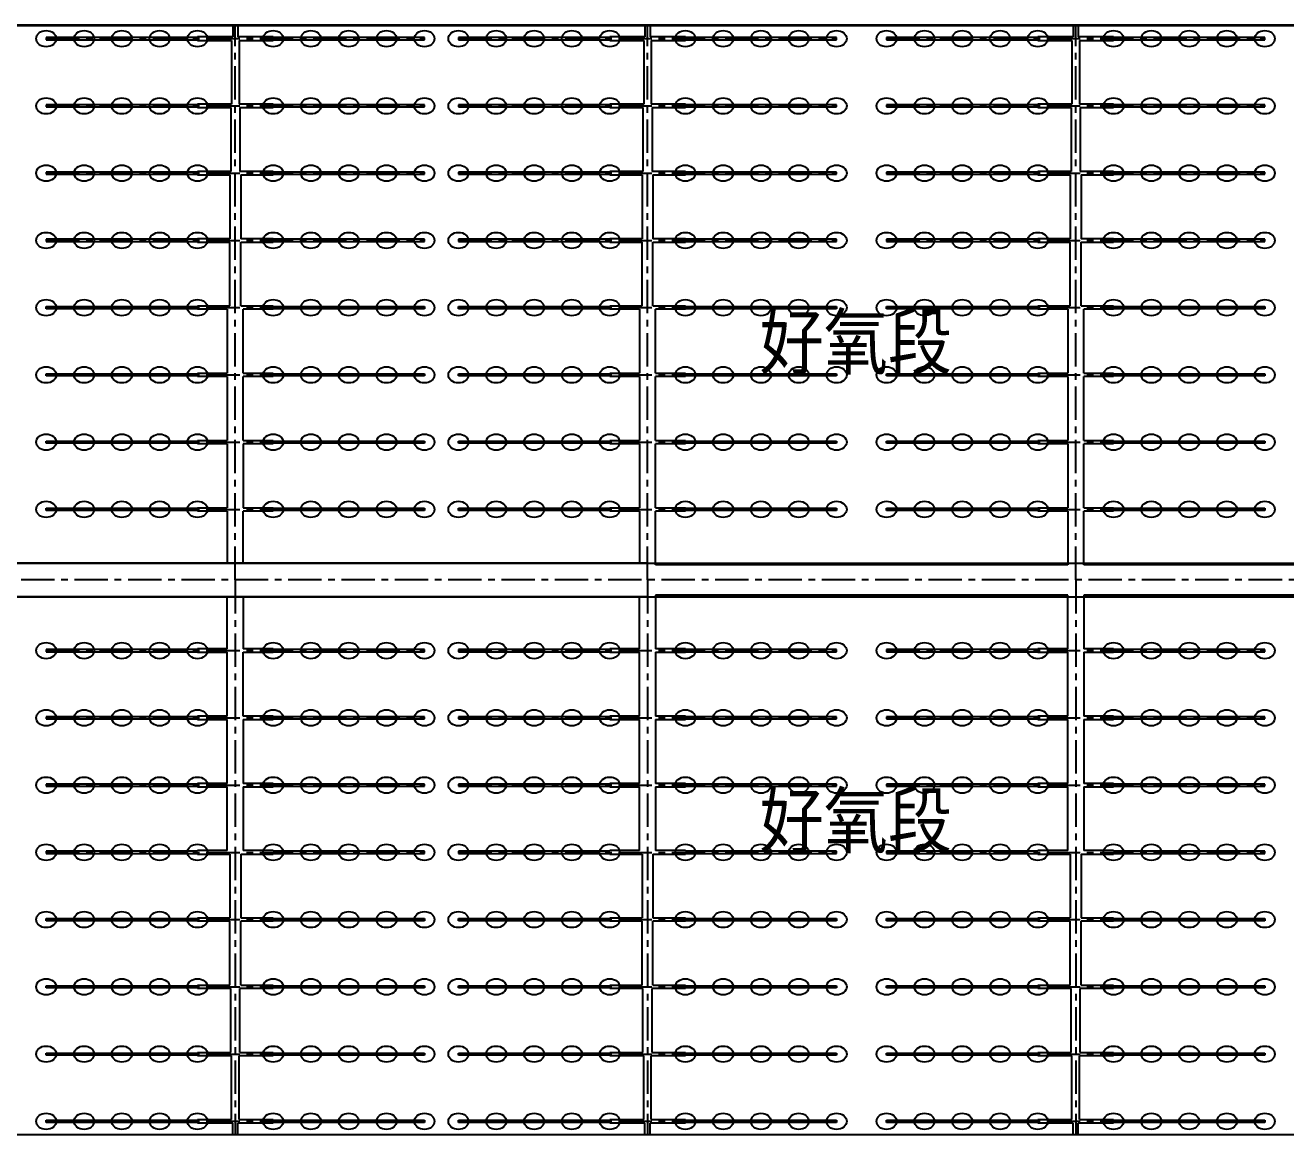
# Model space of a CAD drawing. Header units: millimetres. Extents: x 738100 to 1284508, y 138373 to 260796.
# Drawn here: x 795900 to 807900, y 186692 to 197252 of the extents above; entities that cross this region are included whole.
import ezdxf

# ---------------------------------------------------------------- set-up
doc = ezdxf.new("R2010")
doc.units = ezdxf.units.MM
doc.linetypes.add('CENTER', pattern=[50.8, 31.75, -6.35, 6.35, -6.35])
doc.layers.add('轴线', color=6, linetype='CENTER')
doc.styles.add('长仿宋体', font='simfang.ttf', dxfattribs={"width": 0.7})

msp = doc.modelspace()

# ---------------------------------------------------------------- linework, layer by layer
at = {"lineweight": -3, "ltscale": 100}
for p, q in [((843900.494, 197252.449), (779900.494, 197252.449)), ((779900.494, 197250.595), (843900.494, 197250.595)), ((779900.494, 192132.449), (843900.494, 192132.449)), ((779900.494, 192132.449), (843900.494, 192132.449)), ((779900.494, 192132.449), (843900.494, 192132.449)), ((779900.494, 191812.449), (843900.494, 191812.449)), ((843900.494, 186692.449), (779900.494, 186692.449))]:
    msp.add_line(p, q, dxfattribs=at)
at = {"ltscale": 10}
for p, q in [((797876.494, 197252.449), (797876.494, 197140.449)), ((797924.494, 197252.449), (797924.494, 197140.449)), ((801800.494, 197252.449), (801800.494, 197140.449)), ((801848.494, 197252.449), (801848.494, 197140.449)), ((805876.494, 197252.449), (805876.494, 197140.449)), ((805924.494, 197252.449), (805924.494, 197140.449)), ((796100.494, 197134.689), (796100.494, 197114.209)), ((797540.494, 197134.689), (796100.494, 197134.689)), ((796100.494, 197114.209), (797540.494, 197114.209)), ((797876.494, 197140.449), (797540.494, 197140.449)), ((797540.494, 197140.449), (797540.494, 197134.689)), ((797540.494, 197114.209), (797540.494, 197108.449)), ((797540.494, 197108.449), (797864.494, 197108.449)), ((797864.494, 197108.449), (797864.494, 196500.449)), ((798260.494, 197140.449), (797924.494, 197140.449)), ((797936.494, 197108.449), (798260.494, 197108.449)), ((797936.494, 197108.449), (797936.494, 196500.449)), ((798260.494, 197134.689), (798260.494, 197140.449)), ((799700.494, 197134.689), (798260.494, 197134.689)), ((798260.494, 197108.449), (798260.494, 197114.209)), ((798260.494, 197114.209), (799700.494, 197114.209)), ((799700.494, 197114.209), (799700.494, 197134.689)), ((800024.494, 197134.689), (800024.494, 197114.209)), ((801464.494, 197134.689), (800024.494, 197134.689)), ((800024.494, 197114.209), (801464.494, 197114.209)), ((801800.494, 197140.449), (801464.494, 197140.449)), ((801464.494, 197140.449), (801464.494, 197134.689)), ((801464.494, 197114.209), (801464.494, 197108.449)), ((801464.494, 197108.449), (801788.494, 197108.449)), ((801788.494, 197108.449), (801788.494, 196500.449)), ((802184.494, 197140.449), (801848.494, 197140.449)), ((801860.494, 197108.449), (802184.494, 197108.449)), ((801860.494, 197108.449), (801860.494, 196500.449)), ((802184.494, 197134.689), (802184.494, 197140.449)), ((803624.494, 197134.689), (802184.494, 197134.689)), ((802184.494, 197108.449), (802184.494, 197114.209)), ((802184.494, 197114.209), (803624.494, 197114.209)), ((803624.494, 197114.209), (803624.494, 197134.689)), ((804100.494, 197134.689), (804100.494, 197114.209)), ((805540.494, 197134.689), (804100.494, 197134.689)), ((804100.494, 197114.209), (805540.494, 197114.209)), ((805876.494, 197140.449), (805540.494, 197140.449)), ((805540.494, 197140.449), (805540.494, 197134.689)), ((805540.494, 197114.209), (805540.494, 197108.449)), ((805540.494, 197108.449), (805864.494, 197108.449)), ((805864.494, 197108.449), (805864.494, 196500.449)), ((806260.494, 197140.449), (805924.494, 197140.449)), ((805936.494, 197108.449), (806260.494, 197108.449)), ((805936.494, 197108.449), (805936.494, 196500.449)), ((806260.494, 197134.689), (806260.494, 197140.449)), ((807700.494, 197134.689), (806260.494, 197134.689)), ((806260.494, 197108.449), (806260.494, 197114.209)), ((806260.494, 197114.209), (807700.494, 197114.209)), ((807700.494, 197114.209), (807700.494, 197134.689)), ((796100.494, 196494.689), (796100.494, 196474.209)), ((797540.494, 196494.689), (796100.494, 196494.689)), ((796100.494, 196474.209), (797540.494, 196474.209)), ((797864.494, 196500.449), (797540.494, 196500.449)), ((797540.494, 196500.449), (797540.494, 196494.689)), ((797540.494, 196474.209), (797540.494, 196468.449)), ((797540.494, 196468.449), (797856.494, 196468.449)), ((797856.494, 196468.449), (797856.494, 195860.449)), ((798260.494, 196500.449), (797936.494, 196500.449)), ((797944.494, 196468.449), (798260.494, 196468.449)), ((797944.494, 196468.449), (797944.494, 195860.449)), ((798260.494, 196494.689), (798260.494, 196500.449)), ((799700.494, 196494.689), (798260.494, 196494.689)), ((798260.494, 196468.449), (798260.494, 196474.209)), ((798260.494, 196474.209), (799700.494, 196474.209)), ((799700.494, 196474.209), (799700.494, 196494.689)), ((800024.494, 196494.689), (800024.494, 196474.209)), ((801464.494, 196494.689), (800024.494, 196494.689)), ((800024.494, 196474.209), (801464.494, 196474.209)), ((801788.494, 196500.449), (801464.494, 196500.449)), ((801464.494, 196500.449), (801464.494, 196494.689)), ((801464.494, 196474.209), (801464.494, 196468.449)), ((801464.494, 196468.449), (801780.494, 196468.449)), ((801780.494, 196468.449), (801780.494, 195860.449)), ((802184.494, 196500.449), (801860.494, 196500.449)), ((801868.494, 196468.449), (802184.494, 196468.449)), ((801868.494, 196468.449), (801868.494, 195860.449)), ((802184.494, 196494.689), (802184.494, 196500.449)), ((803624.494, 196494.689), (802184.494, 196494.689)), ((802184.494, 196468.449), (802184.494, 196474.209)), ((802184.494, 196474.209), (803624.494, 196474.209)), ((803624.494, 196474.209), (803624.494, 196494.689)), ((804100.494, 196494.689), (804100.494, 196474.209)), ((805540.494, 196494.689), (804100.494, 196494.689)), ((804100.494, 196474.209), (805540.494, 196474.209)), ((805864.494, 196500.449), (805540.494, 196500.449)), ((805540.494, 196500.449), (805540.494, 196494.689)), ((805540.494, 196474.209), (805540.494, 196468.449)), ((805540.494, 196468.449), (805856.494, 196468.449)), ((805856.494, 196468.449), (805856.494, 195860.449)), ((806260.494, 196500.449), (805936.494, 196500.449)), ((805944.494, 196468.449), (806260.494, 196468.449)), ((805944.494, 196468.449), (805944.494, 195860.449)), ((806260.494, 196494.689), (806260.494, 196500.449)), ((807700.494, 196494.689), (806260.494, 196494.689)), ((806260.494, 196468.449), (806260.494, 196474.209)), ((806260.494, 196474.209), (807700.494, 196474.209)), ((807700.494, 196474.209), (807700.494, 196494.689)), ((796100.494, 195854.689), (796100.494, 195834.209)), ((797540.494, 195854.689), (796100.494, 195854.689)), ((797856.494, 195860.449), (797540.494, 195860.449)), ((797540.494, 195860.449), (797540.494, 195854.689)), ((798260.494, 195860.449), (797944.494, 195860.449)), ((798260.494, 195854.689), (798260.494, 195860.449)), ((799700.494, 195854.689), (798260.494, 195854.689)), ((799700.494, 195834.209), (799700.494, 195854.689)), ((800024.494, 195854.689), (800024.494, 195834.209)), ((801464.494, 195854.689), (800024.494, 195854.689)), ((801780.494, 195860.449), (801464.494, 195860.449)), ((801464.494, 195860.449), (801464.494, 195854.689)), ((802184.494, 195860.449), (801868.494, 195860.449)), ((802184.494, 195854.689), (802184.494, 195860.449)), ((803624.494, 195854.689), (802184.494, 195854.689)), ((803624.494, 195834.209), (803624.494, 195854.689)), ((804100.494, 195854.689), (804100.494, 195834.209)), ((805540.494, 195854.689), (804100.494, 195854.689)), ((805856.494, 195860.449), (805540.494, 195860.449)), ((805540.494, 195860.449), (805540.494, 195854.689)), ((806260.494, 195860.449), (805944.494, 195860.449)), ((806260.494, 195854.689), (806260.494, 195860.449)), ((807700.494, 195854.689), (806260.494, 195854.689)), ((807700.494, 195834.209), (807700.494, 195854.689)), ((796100.494, 195834.209), (797540.494, 195834.209)), ((797540.494, 195834.209), (797540.494, 195828.449)), ((797540.494, 195828.449), (797848.494, 195828.449)), ((797848.494, 195828.449), (797848.494, 195220.449)), ((797952.494, 195828.449), (798260.494, 195828.449)), ((797952.494, 195828.449), (797952.494, 195220.449)), ((798260.494, 195828.449), (798260.494, 195834.209)), ((798260.494, 195834.209), (799700.494, 195834.209)), ((800024.494, 195834.209), (801464.494, 195834.209)), ((801464.494, 195834.209), (801464.494, 195828.449)), ((801464.494, 195828.449), (801772.494, 195828.449)), ((801772.494, 195828.449), (801772.494, 195220.449)), ((801876.494, 195828.449), (802184.494, 195828.449)), ((801876.494, 195828.449), (801876.494, 195220.449)), ((802184.494, 195828.449), (802184.494, 195834.209)), ((802184.494, 195834.209), (803624.494, 195834.209)), ((804100.494, 195834.209), (805540.494, 195834.209)), ((805540.494, 195834.209), (805540.494, 195828.449)), ((805540.494, 195828.449), (805848.494, 195828.449)), ((805848.494, 195828.449), (805848.494, 195220.449)), ((805952.494, 195828.449), (806260.494, 195828.449)), ((805952.494, 195828.449), (805952.494, 195220.449)), ((806260.494, 195828.449), (806260.494, 195834.209)), ((806260.494, 195834.209), (807700.494, 195834.209)), ((796100.494, 195214.689), (796100.494, 195194.209)), ((797540.494, 195214.689), (796100.494, 195214.689)), ((796100.494, 195194.209), (797540.494, 195194.209)), ((797848.494, 195220.449), (797540.494, 195220.449)), ((797540.494, 195220.449), (797540.494, 195214.689)), ((797540.494, 195194.209), (797540.494, 195188.449)), ((797540.494, 195188.449), (797848.494, 195188.449)), ((797848.494, 194580.449), (797848.494, 195188.449)), ((798260.494, 195220.449), (797952.494, 195220.449)), ((797952.494, 195188.449), (798260.494, 195188.449)), ((797952.494, 194580.449), (797952.494, 195188.449)), ((798260.494, 195214.689), (798260.494, 195220.449)), ((799700.494, 195214.689), (798260.494, 195214.689)), ((798260.494, 195188.449), (798260.494, 195194.209)), ((798260.494, 195194.209), (799700.494, 195194.209)), ((799700.494, 195194.209), (799700.494, 195214.689)), ((800024.494, 195214.689), (800024.494, 195194.209)), ((801464.494, 195214.689), (800024.494, 195214.689)), ((800024.494, 195194.209), (801464.494, 195194.209)), ((801772.494, 195220.449), (801464.494, 195220.449)), ((801464.494, 195220.449), (801464.494, 195214.689)), ((801464.494, 195194.209), (801464.494, 195188.449)), ((801464.494, 195188.449), (801772.494, 195188.449)), ((801772.494, 194580.449), (801772.494, 195188.449)), ((802184.494, 195220.449), (801876.494, 195220.449)), ((801876.494, 195188.449), (802184.494, 195188.449)), ((801876.494, 194580.449), (801876.494, 195188.449)), ((802184.494, 195214.689), (802184.494, 195220.449)), ((803624.494, 195214.689), (802184.494, 195214.689)), ((802184.494, 195188.449), (802184.494, 195194.209)), ((802184.494, 195194.209), (803624.494, 195194.209)), ((803624.494, 195194.209), (803624.494, 195214.689)), ((804100.494, 195214.689), (804100.494, 195194.209)), ((805540.494, 195214.689), (804100.494, 195214.689)), ((804100.494, 195194.209), (805540.494, 195194.209)), ((805848.494, 195220.449), (805540.494, 195220.449)), ((805540.494, 195220.449), (805540.494, 195214.689)), ((805540.494, 195194.209), (805540.494, 195188.449)), ((805540.494, 195188.449), (805848.494, 195188.449)), ((805848.494, 194580.449), (805848.494, 195188.449)), ((806260.494, 195220.449), (805952.494, 195220.449)), ((805952.494, 195188.449), (806260.494, 195188.449)), ((805952.494, 194580.449), (805952.494, 195188.449)), ((806260.494, 195214.689), (806260.494, 195220.449)), ((807700.494, 195214.689), (806260.494, 195214.689)), ((806260.494, 195188.449), (806260.494, 195194.209)), ((806260.494, 195194.209), (807700.494, 195194.209)), ((807700.494, 195194.209), (807700.494, 195214.689)), ((796100.494, 194554.209), (796100.494, 194574.689)), ((796100.494, 194574.689), (797540.494, 194574.689)), ((797540.494, 194554.209), (796100.494, 194554.209)), ((797540.494, 194574.689), (797540.494, 194580.449)), ((797540.494, 194580.449), (797848.494, 194580.449)), ((797540.494, 194548.449), (797540.494, 194554.209)), ((797824.494, 194548.449), (797540.494, 194548.449)), ((797824.494, 194548.449), (797824.494, 193940.449)), ((797952.494, 194580.449), (798260.494, 194580.449)), ((798260.494, 194548.449), (797976.494, 194548.449)), ((797976.494, 193940.449), (797976.494, 194548.449)), ((798260.494, 194580.449), (798260.494, 194574.689)), ((798260.494, 194574.689), (799700.494, 194574.689)), ((799700.494, 194554.209), (798260.494, 194554.209)), ((798260.494, 194554.209), (798260.494, 194548.449)), ((799700.494, 194574.689), (799700.494, 194554.209)), ((800024.494, 194554.209), (800024.494, 194574.689)), ((800024.494, 194574.689), (801464.494, 194574.689)), ((801464.494, 194554.209), (800024.494, 194554.209)), ((801464.494, 194574.689), (801464.494, 194580.449)), ((801464.494, 194580.449), (801772.494, 194580.449)), ((801464.494, 194548.449), (801464.494, 194554.209)), ((801748.494, 194548.449), (801464.494, 194548.449)), ((801748.494, 194548.449), (801748.494, 193940.449)), ((801876.494, 194580.449), (802184.494, 194580.449)), ((802184.494, 194548.449), (801900.494, 194548.449)), ((801900.494, 193940.449), (801900.494, 194548.449)), ((802184.494, 194580.449), (802184.494, 194574.689)), ((802184.494, 194574.689), (803624.494, 194574.689)), ((803624.494, 194554.209), (802184.494, 194554.209)), ((802184.494, 194554.209), (802184.494, 194548.449)), ((803624.494, 194574.689), (803624.494, 194554.209)), ((804100.494, 194554.209), (804100.494, 194574.689)), ((804100.494, 194574.689), (805540.494, 194574.689)), ((805540.494, 194554.209), (804100.494, 194554.209)), ((805540.494, 194574.689), (805540.494, 194580.449)), ((805540.494, 194580.449), (805848.494, 194580.449)), ((805540.494, 194548.449), (805540.494, 194554.209)), ((805824.494, 194548.449), (805540.494, 194548.449)), ((805824.494, 194548.449), (805824.494, 193940.449)), ((805952.494, 194580.449), (806260.494, 194580.449)), ((806260.494, 194548.449), (805976.494, 194548.449)), ((805976.494, 193940.449), (805976.494, 194548.449)), ((806260.494, 194580.449), (806260.494, 194574.689)), ((806260.494, 194574.689), (807700.494, 194574.689)), ((807700.494, 194554.209), (806260.494, 194554.209)), ((806260.494, 194554.209), (806260.494, 194548.449)), ((807700.494, 194574.689), (807700.494, 194554.209)), ((796100.494, 193914.209), (796100.494, 193934.689)), ((796100.494, 193934.689), (797540.494, 193934.689)), ((797540.494, 193934.689), (797540.494, 193940.449)), ((797540.494, 193940.449), (797824.494, 193940.449)), ((797976.494, 193940.449), (798260.494, 193940.449)), ((798260.494, 193940.449), (798260.494, 193934.689)), ((798260.494, 193934.689), (799700.494, 193934.689)), ((799700.494, 193934.689), (799700.494, 193914.209)), ((800024.494, 193914.209), (800024.494, 193934.689)), ((800024.494, 193934.689), (801464.494, 193934.689)), ((801464.494, 193934.689), (801464.494, 193940.449)), ((801464.494, 193940.449), (801748.494, 193940.449)), ((801900.494, 193940.449), (802184.494, 193940.449)), ((802184.494, 193940.449), (802184.494, 193934.689)), ((802184.494, 193934.689), (803624.494, 193934.689)), ((803624.494, 193934.689), (803624.494, 193914.209)), ((804100.494, 193914.209), (804100.494, 193934.689)), ((804100.494, 193934.689), (805540.494, 193934.689)), ((805540.494, 193934.689), (805540.494, 193940.449)), ((805540.494, 193940.449), (805824.494, 193940.449)), ((805976.494, 193940.449), (806260.494, 193940.449)), ((806260.494, 193940.449), (806260.494, 193934.689)), ((806260.494, 193934.689), (807700.494, 193934.689)), ((807700.494, 193934.689), (807700.494, 193914.209)), ((797540.494, 193914.209), (796100.494, 193914.209)), ((797540.494, 193908.449), (797540.494, 193914.209)), ((797824.494, 193908.449), (797540.494, 193908.449)), ((797824.494, 193908.449), (797824.494, 193300.449)), ((798260.494, 193908.449), (797976.494, 193908.449)), ((797976.494, 193300.449), (797976.494, 193908.449)), ((799700.494, 193914.209), (798260.494, 193914.209)), ((798260.494, 193914.209), (798260.494, 193908.449)), ((801464.494, 193914.209), (800024.494, 193914.209)), ((801464.494, 193908.449), (801464.494, 193914.209)), ((801748.494, 193908.449), (801464.494, 193908.449)), ((801748.494, 193908.449), (801748.494, 193300.449)), ((802184.494, 193908.449), (801900.494, 193908.449)), ((801900.494, 193300.449), (801900.494, 193908.449)), ((803624.494, 193914.209), (802184.494, 193914.209)), ((802184.494, 193914.209), (802184.494, 193908.449)), ((805540.494, 193914.209), (804100.494, 193914.209)), ((805540.494, 193908.449), (805540.494, 193914.209)), ((805824.494, 193908.449), (805540.494, 193908.449)), ((805824.494, 193908.449), (805824.494, 193300.449)), ((806260.494, 193908.449), (805976.494, 193908.449)), ((805976.494, 193300.449), (805976.494, 193908.449)), ((807700.494, 193914.209), (806260.494, 193914.209)), ((806260.494, 193914.209), (806260.494, 193908.449)), ((796100.494, 193274.209), (796100.494, 193294.689)), ((796100.494, 193294.689), (797540.494, 193294.689)), ((797540.494, 193274.209), (796100.494, 193274.209)), ((797540.494, 193294.689), (797540.494, 193300.449)), ((797540.494, 193300.449), (797824.494, 193300.449)), ((797540.494, 193268.449), (797540.494, 193274.209)), ((797824.494, 193268.449), (797540.494, 193268.449)), ((797824.494, 193268.449), (797824.494, 192660.449)), ((797976.494, 193300.449), (798260.494, 193300.449)), ((798260.494, 193268.449), (797976.494, 193268.449)), ((797976.494, 193268.449), (797976.494, 192660.449)), ((798260.494, 193300.449), (798260.494, 193294.689)), ((798260.494, 193294.689), (799700.494, 193294.689)), ((799700.494, 193274.209), (798260.494, 193274.209)), ((798260.494, 193274.209), (798260.494, 193268.449)), ((799700.494, 193294.689), (799700.494, 193274.209)), ((800024.494, 193274.209), (800024.494, 193294.689)), ((800024.494, 193294.689), (801464.494, 193294.689)), ((801464.494, 193274.209), (800024.494, 193274.209)), ((801464.494, 193294.689), (801464.494, 193300.449)), ((801464.494, 193300.449), (801748.494, 193300.449)), ((801464.494, 193268.449), (801464.494, 193274.209)), ((801748.494, 193268.449), (801464.494, 193268.449)), ((801748.494, 193268.449), (801748.494, 192660.449)), ((801900.494, 193300.449), (802184.494, 193300.449)), ((802184.494, 193268.449), (801900.494, 193268.449)), ((801900.494, 192660.449), (801900.494, 193268.449)), ((802184.494, 193300.449), (802184.494, 193294.689)), ((802184.494, 193294.689), (803624.494, 193294.689)), ((803624.494, 193274.209), (802184.494, 193274.209)), ((802184.494, 193274.209), (802184.494, 193268.449)), ((803624.494, 193294.689), (803624.494, 193274.209)), ((804100.494, 193274.209), (804100.494, 193294.689)), ((804100.494, 193294.689), (805540.494, 193294.689)), ((805540.494, 193274.209), (804100.494, 193274.209)), ((805540.494, 193294.689), (805540.494, 193300.449)), ((805540.494, 193300.449), (805824.494, 193300.449)), ((805540.494, 193268.449), (805540.494, 193274.209)), ((805824.494, 193268.449), (805540.494, 193268.449)), ((805824.494, 193268.449), (805824.494, 192660.449)), ((805976.494, 193300.449), (806260.494, 193300.449)), ((806260.494, 193268.449), (805976.494, 193268.449)), ((805976.494, 192660.449), (805976.494, 193268.449)), ((806260.494, 193300.449), (806260.494, 193294.689)), ((806260.494, 193294.689), (807700.494, 193294.689)), ((807700.494, 193274.209), (806260.494, 193274.209)), ((806260.494, 193274.209), (806260.494, 193268.449)), ((807700.494, 193294.689), (807700.494, 193274.209)), ((796100.494, 192634.209), (796100.494, 192654.689)), ((796100.494, 192654.689), (797540.494, 192654.689)), ((797540.494, 192634.209), (796100.494, 192634.209)), ((797540.494, 192654.689), (797540.494, 192660.449)), ((797540.494, 192660.449), (797824.494, 192660.449)), ((797540.494, 192628.449), (797540.494, 192634.209)), ((797824.494, 192628.449), (797540.494, 192628.449)), ((797824.494, 192628.449), (797824.494, 192132.449)), ((797976.494, 192660.449), (798260.494, 192660.449)), ((798260.494, 192628.449), (797976.494, 192628.449)), ((797976.494, 192132.449), (797976.494, 192628.449)), ((798260.494, 192660.449), (798260.494, 192654.689)), ((798260.494, 192654.689), (799700.494, 192654.689)), ((799700.494, 192634.209), (798260.494, 192634.209)), ((798260.494, 192634.209), (798260.494, 192628.449)), ((799700.494, 192654.689), (799700.494, 192634.209)), ((800024.494, 192634.209), (800024.494, 192654.689)), ((800024.494, 192654.689), (801464.494, 192654.689)), ((801464.494, 192634.209), (800024.494, 192634.209)), ((801464.494, 192654.689), (801464.494, 192660.449)), ((801464.494, 192660.449), (801748.494, 192660.449)), ((801464.494, 192628.449), (801464.494, 192634.209)), ((801748.494, 192628.449), (801464.494, 192628.449)), ((801748.494, 192628.449), (801748.494, 192132.449)), ((801900.494, 192660.449), (802184.494, 192660.449)), ((802184.494, 192628.449), (801900.494, 192628.449)), ((801900.494, 192116.449), (801900.494, 192628.449)), ((802184.494, 192660.449), (802184.494, 192654.689)), ((802184.494, 192654.689), (803624.494, 192654.689)), ((803624.494, 192634.209), (802184.494, 192634.209)), ((802184.494, 192634.209), (802184.494, 192628.449)), ((803624.494, 192654.689), (803624.494, 192634.209)), ((804100.494, 192634.209), (804100.494, 192654.689)), ((804100.494, 192654.689), (805540.494, 192654.689)), ((805540.494, 192634.209), (804100.494, 192634.209)), ((805540.494, 192654.689), (805540.494, 192660.449)), ((805540.494, 192660.449), (805824.494, 192660.449)), ((805540.494, 192628.449), (805540.494, 192634.209)), ((805824.494, 192628.449), (805540.494, 192628.449)), ((805824.494, 192628.449), (805824.494, 192116.449)), ((805976.494, 192660.449), (806260.494, 192660.449)), ((806260.494, 192628.449), (805976.494, 192628.449)), ((805976.494, 192116.449), (805976.494, 192628.449)), ((806260.494, 192660.449), (806260.494, 192654.689)), ((806260.494, 192654.689), (807700.494, 192654.689)), ((807700.494, 192634.209), (806260.494, 192634.209)), ((806260.494, 192634.209), (806260.494, 192628.449)), ((807700.494, 192654.689), (807700.494, 192634.209)), ((801824.494, 192132.449), (789900.494, 192132.449)), ((805824.494, 192116.449), (801900.494, 192116.449)), ((809824.494, 192116.449), (805976.494, 192116.449)), ((801824.494, 191812.449), (789900.494, 191812.449)), ((797824.494, 191316.449), (797824.494, 191812.449)), ((797976.494, 191812.449), (797976.494, 191316.449)), ((801748.494, 191316.449), (801748.494, 191812.449)), ((801900.494, 191828.449), (801900.494, 191812.449)), ((805824.494, 191828.449), (801900.494, 191828.449)), ((801900.494, 191828.449), (801900.494, 191316.449)), ((805824.494, 191812.449), (805824.494, 191828.449)), ((805824.494, 191316.449), (805824.494, 191828.449)), ((805976.494, 191828.449), (805976.494, 191812.449)), ((809824.494, 191828.449), (805976.494, 191828.449)), ((805976.494, 191828.449), (805976.494, 191316.449)), ((796100.494, 191310.689), (796100.494, 191290.209)), ((797540.494, 191310.689), (796100.494, 191310.689)), ((796100.494, 191290.209), (797540.494, 191290.209)), ((797824.494, 191316.449), (797540.494, 191316.449)), ((797540.494, 191316.449), (797540.494, 191310.689)), ((797540.494, 191290.209), (797540.494, 191284.449)), ((797540.494, 191284.449), (797824.494, 191284.449)), ((797824.494, 190676.449), (797824.494, 191284.449)), ((798260.494, 191316.449), (797976.494, 191316.449)), ((797976.494, 191284.449), (798260.494, 191284.449)), ((797976.494, 190676.449), (797976.494, 191284.449)), ((798260.494, 191310.689), (798260.494, 191316.449)), ((799700.494, 191310.689), (798260.494, 191310.689)), ((798260.494, 191284.449), (798260.494, 191290.209)), ((798260.494, 191290.209), (799700.494, 191290.209)), ((799700.494, 191290.209), (799700.494, 191310.689)), ((800024.494, 191310.689), (800024.494, 191290.209)), ((801464.494, 191310.689), (800024.494, 191310.689)), ((800024.494, 191290.209), (801464.494, 191290.209)), ((801748.494, 191316.449), (801464.494, 191316.449)), ((801464.494, 191316.449), (801464.494, 191310.689)), ((801464.494, 191290.209), (801464.494, 191284.449)), ((801464.494, 191284.449), (801748.494, 191284.449)), ((801748.494, 190676.449), (801748.494, 191284.449)), ((802184.494, 191316.449), (801900.494, 191316.449)), ((801900.494, 191284.449), (802184.494, 191284.449)), ((801900.494, 191284.449), (801900.494, 190676.449)), ((802184.494, 191310.689), (802184.494, 191316.449)), ((803624.494, 191310.689), (802184.494, 191310.689)), ((802184.494, 191284.449), (802184.494, 191290.209)), ((802184.494, 191290.209), (803624.494, 191290.209)), ((803624.494, 191290.209), (803624.494, 191310.689)), ((804100.494, 191310.689), (804100.494, 191290.209)), ((805540.494, 191310.689), (804100.494, 191310.689)), ((804100.494, 191290.209), (805540.494, 191290.209)), ((805824.494, 191316.449), (805540.494, 191316.449)), ((805540.494, 191316.449), (805540.494, 191310.689)), ((805540.494, 191290.209), (805540.494, 191284.449)), ((805540.494, 191284.449), (805824.494, 191284.449)), ((805824.494, 190676.449), (805824.494, 191284.449)), ((806260.494, 191316.449), (805976.494, 191316.449)), ((805976.494, 191284.449), (806260.494, 191284.449)), ((805976.494, 191284.449), (805976.494, 190676.449)), ((806260.494, 191310.689), (806260.494, 191316.449)), ((807700.494, 191310.689), (806260.494, 191310.689)), ((806260.494, 191284.449), (806260.494, 191290.209)), ((806260.494, 191290.209), (807700.494, 191290.209)), ((807700.494, 191290.209), (807700.494, 191310.689)), ((796100.494, 190670.689), (796100.494, 190650.209)), ((797540.494, 190670.689), (796100.494, 190670.689)), ((796100.494, 190650.209), (797540.494, 190650.209)), ((797824.494, 190676.449), (797540.494, 190676.449)), ((797540.494, 190676.449), (797540.494, 190670.689)), ((797540.494, 190650.209), (797540.494, 190644.449)), ((797540.494, 190644.449), (797824.494, 190644.449)), ((797824.494, 190036.449), (797824.494, 190644.449)), ((798260.494, 190676.449), (797976.494, 190676.449)), ((797976.494, 190644.449), (798260.494, 190644.449)), ((797976.494, 190644.449), (797976.494, 190036.449)), ((798260.494, 190670.689), (798260.494, 190676.449)), ((799700.494, 190670.689), (798260.494, 190670.689)), ((798260.494, 190644.449), (798260.494, 190650.209)), ((798260.494, 190650.209), (799700.494, 190650.209)), ((799700.494, 190650.209), (799700.494, 190670.689)), ((800024.494, 190670.689), (800024.494, 190650.209)), ((801464.494, 190670.689), (800024.494, 190670.689)), ((800024.494, 190650.209), (801464.494, 190650.209)), ((801748.494, 190676.449), (801464.494, 190676.449)), ((801464.494, 190676.449), (801464.494, 190670.689)), ((801464.494, 190650.209), (801464.494, 190644.449)), ((801464.494, 190644.449), (801748.494, 190644.449)), ((801748.494, 190036.449), (801748.494, 190644.449)), ((802184.494, 190676.449), (801900.494, 190676.449)), ((801900.494, 190644.449), (802184.494, 190644.449)), ((801900.494, 190644.449), (801900.494, 190036.449)), ((802184.494, 190670.689), (802184.494, 190676.449)), ((803624.494, 190670.689), (802184.494, 190670.689)), ((802184.494, 190644.449), (802184.494, 190650.209)), ((802184.494, 190650.209), (803624.494, 190650.209)), ((803624.494, 190650.209), (803624.494, 190670.689)), ((804100.494, 190670.689), (804100.494, 190650.209)), ((805540.494, 190670.689), (804100.494, 190670.689)), ((804100.494, 190650.209), (805540.494, 190650.209)), ((805824.494, 190676.449), (805540.494, 190676.449)), ((805540.494, 190676.449), (805540.494, 190670.689)), ((805540.494, 190650.209), (805540.494, 190644.449)), ((805540.494, 190644.449), (805824.494, 190644.449)), ((805824.494, 190036.449), (805824.494, 190644.449)), ((806260.494, 190676.449), (805976.494, 190676.449)), ((805976.494, 190644.449), (806260.494, 190644.449)), ((805976.494, 190644.449), (805976.494, 190036.449)), ((806260.494, 190670.689), (806260.494, 190676.449)), ((807700.494, 190670.689), (806260.494, 190670.689)), ((806260.494, 190644.449), (806260.494, 190650.209)), ((806260.494, 190650.209), (807700.494, 190650.209)), ((807700.494, 190650.209), (807700.494, 190670.689)), ((796100.494, 190030.689), (796100.494, 190010.209)), ((797540.494, 190030.689), (796100.494, 190030.689)), ((796100.494, 190010.209), (797540.494, 190010.209)), ((797824.494, 190036.449), (797540.494, 190036.449)), ((797540.494, 190036.449), (797540.494, 190030.689)), ((797540.494, 190010.209), (797540.494, 190004.449)), ((797540.494, 190004.449), (797824.494, 190004.449)), ((797824.494, 189396.449), (797824.494, 190004.449)), ((798260.494, 190036.449), (797976.494, 190036.449)), ((797976.494, 190004.449), (798260.494, 190004.449)), ((797976.494, 190004.449), (797976.494, 189396.449)), ((798260.494, 190030.689), (798260.494, 190036.449)), ((799700.494, 190030.689), (798260.494, 190030.689)), ((798260.494, 190004.449), (798260.494, 190010.209)), ((798260.494, 190010.209), (799700.494, 190010.209)), ((799700.494, 190010.209), (799700.494, 190030.689)), ((800024.494, 190030.689), (800024.494, 190010.209)), ((801464.494, 190030.689), (800024.494, 190030.689)), ((800024.494, 190010.209), (801464.494, 190010.209)), ((801748.494, 190036.449), (801464.494, 190036.449)), ((801464.494, 190036.449), (801464.494, 190030.689)), ((801464.494, 190010.209), (801464.494, 190004.449)), ((801464.494, 190004.449), (801748.494, 190004.449)), ((801748.494, 189396.449), (801748.494, 190004.449)), ((802184.494, 190036.449), (801900.494, 190036.449)), ((801900.494, 190004.449), (802184.494, 190004.449)), ((801900.494, 190004.449), (801900.494, 189396.449)), ((802184.494, 190030.689), (802184.494, 190036.449)), ((803624.494, 190030.689), (802184.494, 190030.689)), ((802184.494, 190004.449), (802184.494, 190010.209)), ((802184.494, 190010.209), (803624.494, 190010.209)), ((803624.494, 190010.209), (803624.494, 190030.689)), ((804100.494, 190030.689), (804100.494, 190010.209)), ((805540.494, 190030.689), (804100.494, 190030.689)), ((804100.494, 190010.209), (805540.494, 190010.209)), ((805824.494, 190036.449), (805540.494, 190036.449)), ((805540.494, 190036.449), (805540.494, 190030.689)), ((805540.494, 190010.209), (805540.494, 190004.449)), ((805540.494, 190004.449), (805824.494, 190004.449)), ((805824.494, 189396.449), (805824.494, 190004.449)), ((806260.494, 190036.449), (805976.494, 190036.449)), ((805976.494, 190004.449), (806260.494, 190004.449)), ((805976.494, 190004.449), (805976.494, 189396.449)), ((806260.494, 190030.689), (806260.494, 190036.449)), ((807700.494, 190030.689), (806260.494, 190030.689)), ((806260.494, 190004.449), (806260.494, 190010.209)), ((806260.494, 190010.209), (807700.494, 190010.209)), ((807700.494, 190010.209), (807700.494, 190030.689)), ((796100.494, 189390.689), (796100.494, 189370.209)), ((797540.494, 189390.689), (796100.494, 189390.689)), ((796100.494, 189370.209), (797540.494, 189370.209)), ((797824.494, 189396.449), (797540.494, 189396.449)), ((797540.494, 189396.449), (797540.494, 189390.689)), ((797540.494, 189370.209), (797540.494, 189364.449)), ((797540.494, 189364.449), (797848.494, 189364.449)), ((797848.494, 189364.449), (797848.494, 188756.449)), ((797952.494, 189364.449), (798260.494, 189364.449)), ((797952.494, 189364.449), (797952.494, 188756.449)), ((798260.494, 189396.449), (797976.494, 189396.449)), ((798260.494, 189390.689), (798260.494, 189396.449)), ((799700.494, 189390.689), (798260.494, 189390.689)), ((798260.494, 189364.449), (798260.494, 189370.209)), ((798260.494, 189370.209), (799700.494, 189370.209)), ((799700.494, 189370.209), (799700.494, 189390.689)), ((800024.494, 189390.689), (800024.494, 189370.209)), ((801464.494, 189390.689), (800024.494, 189390.689)), ((800024.494, 189370.209), (801464.494, 189370.209)), ((801748.494, 189396.449), (801464.494, 189396.449)), ((801464.494, 189396.449), (801464.494, 189390.689)), ((801464.494, 189370.209), (801464.494, 189364.449)), ((801464.494, 189364.449), (801772.494, 189364.449)), ((801772.494, 189364.449), (801772.494, 188756.449)), ((801876.494, 189364.449), (802184.494, 189364.449)), ((801876.494, 189364.449), (801876.494, 188756.449)), ((802184.494, 189396.449), (801900.494, 189396.449)), ((802184.494, 189390.689), (802184.494, 189396.449)), ((803624.494, 189390.689), (802184.494, 189390.689)), ((802184.494, 189364.449), (802184.494, 189370.209)), ((802184.494, 189370.209), (803624.494, 189370.209)), ((803624.494, 189370.209), (803624.494, 189390.689)), ((804100.494, 189390.689), (804100.494, 189370.209)), ((805540.494, 189390.689), (804100.494, 189390.689)), ((804100.494, 189370.209), (805540.494, 189370.209)), ((805824.494, 189396.449), (805540.494, 189396.449)), ((805540.494, 189396.449), (805540.494, 189390.689)), ((805540.494, 189370.209), (805540.494, 189364.449)), ((805540.494, 189364.449), (805848.494, 189364.449)), ((805848.494, 189364.449), (805848.494, 188756.449)), ((805952.494, 189364.449), (806260.494, 189364.449)), ((805952.494, 189364.449), (805952.494, 188756.449)), ((806260.494, 189396.449), (805976.494, 189396.449)), ((806260.494, 189390.689), (806260.494, 189396.449)), ((807700.494, 189390.689), (806260.494, 189390.689)), ((806260.494, 189364.449), (806260.494, 189370.209)), ((806260.494, 189370.209), (807700.494, 189370.209)), ((807700.494, 189370.209), (807700.494, 189390.689)), ((796100.494, 188730.209), (796100.494, 188750.689)), ((796100.494, 188750.689), (797540.494, 188750.689)), ((797540.494, 188730.209), (796100.494, 188730.209)), ((797540.494, 188750.689), (797540.494, 188756.449)), ((797540.494, 188756.449), (797848.494, 188756.449)), ((797540.494, 188724.449), (797540.494, 188730.209)), ((797848.494, 188724.449), (797540.494, 188724.449)), ((797848.494, 188116.449), (797848.494, 188724.449)), ((797952.494, 188756.449), (798260.494, 188756.449)), ((798260.494, 188724.449), (797952.494, 188724.449)), ((797952.494, 188116.449), (797952.494, 188724.449)), ((798260.494, 188756.449), (798260.494, 188750.689)), ((798260.494, 188750.689), (799700.494, 188750.689)), ((799700.494, 188730.209), (798260.494, 188730.209)), ((798260.494, 188730.209), (798260.494, 188724.449)), ((799700.494, 188750.689), (799700.494, 188730.209)), ((800024.494, 188730.209), (800024.494, 188750.689)), ((800024.494, 188750.689), (801464.494, 188750.689)), ((801464.494, 188730.209), (800024.494, 188730.209)), ((801464.494, 188750.689), (801464.494, 188756.449)), ((801464.494, 188756.449), (801772.494, 188756.449)), ((801464.494, 188724.449), (801464.494, 188730.209)), ((801772.494, 188724.449), (801464.494, 188724.449)), ((801772.494, 188116.449), (801772.494, 188724.449)), ((801876.494, 188756.449), (802184.494, 188756.449)), ((802184.494, 188724.449), (801876.494, 188724.449)), ((801876.494, 188116.449), (801876.494, 188724.449)), ((802184.494, 188756.449), (802184.494, 188750.689)), ((802184.494, 188750.689), (803624.494, 188750.689)), ((803624.494, 188730.209), (802184.494, 188730.209)), ((802184.494, 188730.209), (802184.494, 188724.449)), ((803624.494, 188750.689), (803624.494, 188730.209)), ((804100.494, 188730.209), (804100.494, 188750.689)), ((804100.494, 188750.689), (805540.494, 188750.689)), ((805540.494, 188730.209), (804100.494, 188730.209)), ((805540.494, 188750.689), (805540.494, 188756.449)), ((805540.494, 188756.449), (805848.494, 188756.449)), ((805540.494, 188724.449), (805540.494, 188730.209)), ((805848.494, 188724.449), (805540.494, 188724.449)), ((805848.494, 188116.449), (805848.494, 188724.449)), ((805952.494, 188756.449), (806260.494, 188756.449)), ((806260.494, 188724.449), (805952.494, 188724.449)), ((805952.494, 188116.449), (805952.494, 188724.449)), ((806260.494, 188756.449), (806260.494, 188750.689)), ((806260.494, 188750.689), (807700.494, 188750.689)), ((807700.494, 188730.209), (806260.494, 188730.209)), ((806260.494, 188730.209), (806260.494, 188724.449)), ((807700.494, 188750.689), (807700.494, 188730.209)), ((796100.494, 188090.209), (796100.494, 188110.689)), ((796100.494, 188110.689), (797540.494, 188110.689)), ((797540.494, 188090.209), (796100.494, 188090.209)), ((797540.494, 188110.689), (797540.494, 188116.449)), ((797540.494, 188116.449), (797848.494, 188116.449)), ((797540.494, 188084.449), (797540.494, 188090.209)), ((797856.494, 188084.449), (797540.494, 188084.449)), ((797856.494, 187476.449), (797856.494, 188084.449)), ((798260.494, 188084.449), (797944.494, 188084.449)), ((797944.494, 187476.449), (797944.494, 188084.449)), ((797952.494, 188116.449), (798260.494, 188116.449)), ((798260.494, 188116.449), (798260.494, 188110.689)), ((798260.494, 188110.689), (799700.494, 188110.689)), ((799700.494, 188090.209), (798260.494, 188090.209)), ((798260.494, 188090.209), (798260.494, 188084.449)), ((799700.494, 188110.689), (799700.494, 188090.209)), ((800024.494, 188090.209), (800024.494, 188110.689)), ((800024.494, 188110.689), (801464.494, 188110.689)), ((801464.494, 188090.209), (800024.494, 188090.209)), ((801464.494, 188110.689), (801464.494, 188116.449)), ((801464.494, 188116.449), (801772.494, 188116.449)), ((801464.494, 188084.449), (801464.494, 188090.209)), ((801780.494, 188084.449), (801464.494, 188084.449)), ((801780.494, 187476.449), (801780.494, 188084.449)), ((802184.494, 188084.449), (801868.494, 188084.449)), ((801868.494, 187476.449), (801868.494, 188084.449)), ((801876.494, 188116.449), (802184.494, 188116.449)), ((802184.494, 188116.449), (802184.494, 188110.689)), ((802184.494, 188110.689), (803624.494, 188110.689)), ((803624.494, 188090.209), (802184.494, 188090.209)), ((802184.494, 188090.209), (802184.494, 188084.449)), ((803624.494, 188110.689), (803624.494, 188090.209)), ((804100.494, 188090.209), (804100.494, 188110.689)), ((804100.494, 188110.689), (805540.494, 188110.689)), ((805540.494, 188090.209), (804100.494, 188090.209)), ((805540.494, 188110.689), (805540.494, 188116.449)), ((805540.494, 188116.449), (805848.494, 188116.449)), ((805540.494, 188084.449), (805540.494, 188090.209)), ((805856.494, 188084.449), (805540.494, 188084.449)), ((805856.494, 187476.449), (805856.494, 188084.449)), ((806260.494, 188084.449), (805944.494, 188084.449)), ((805944.494, 187476.449), (805944.494, 188084.449)), ((805952.494, 188116.449), (806260.494, 188116.449)), ((806260.494, 188116.449), (806260.494, 188110.689)), ((806260.494, 188110.689), (807700.494, 188110.689)), ((807700.494, 188090.209), (806260.494, 188090.209)), ((806260.494, 188090.209), (806260.494, 188084.449)), ((807700.494, 188110.689), (807700.494, 188090.209)), ((796100.494, 187450.209), (796100.494, 187470.689)), ((796100.494, 187470.689), (797540.494, 187470.689)), ((797540.494, 187450.209), (796100.494, 187450.209)), ((797540.494, 187470.689), (797540.494, 187476.449)), ((797540.494, 187476.449), (797856.494, 187476.449)), ((797540.494, 187444.449), (797540.494, 187450.209)), ((797864.494, 187444.449), (797540.494, 187444.449)), ((797864.494, 186836.449), (797864.494, 187444.449)), ((798260.494, 187444.449), (797936.494, 187444.449)), ((797936.494, 186836.449), (797936.494, 187444.449)), ((797944.494, 187476.449), (798260.494, 187476.449)), ((798260.494, 187476.449), (798260.494, 187470.689)), ((798260.494, 187470.689), (799700.494, 187470.689)), ((799700.494, 187450.209), (798260.494, 187450.209)), ((798260.494, 187450.209), (798260.494, 187444.449)), ((799700.494, 187470.689), (799700.494, 187450.209)), ((800024.494, 187450.209), (800024.494, 187470.689)), ((800024.494, 187470.689), (801464.494, 187470.689)), ((801464.494, 187450.209), (800024.494, 187450.209)), ((801464.494, 187470.689), (801464.494, 187476.449)), ((801464.494, 187476.449), (801780.494, 187476.449)), ((801464.494, 187444.449), (801464.494, 187450.209)), ((801788.494, 187444.449), (801464.494, 187444.449)), ((801788.494, 186836.449), (801788.494, 187444.449)), ((802184.494, 187444.449), (801860.494, 187444.449)), ((801860.494, 186836.449), (801860.494, 187444.449)), ((801868.494, 187476.449), (802184.494, 187476.449)), ((802184.494, 187476.449), (802184.494, 187470.689)), ((802184.494, 187470.689), (803624.494, 187470.689)), ((803624.494, 187450.209), (802184.494, 187450.209)), ((802184.494, 187450.209), (802184.494, 187444.449)), ((803624.494, 187470.689), (803624.494, 187450.209)), ((804100.494, 187450.209), (804100.494, 187470.689)), ((804100.494, 187470.689), (805540.494, 187470.689)), ((805540.494, 187450.209), (804100.494, 187450.209)), ((805540.494, 187470.689), (805540.494, 187476.449)), ((805540.494, 187476.449), (805856.494, 187476.449)), ((805540.494, 187444.449), (805540.494, 187450.209)), ((805864.494, 187444.449), (805540.494, 187444.449)), ((805864.494, 186836.449), (805864.494, 187444.449)), ((806260.494, 187444.449), (805936.494, 187444.449)), ((805936.494, 186836.449), (805936.494, 187444.449)), ((805944.494, 187476.449), (806260.494, 187476.449)), ((806260.494, 187476.449), (806260.494, 187470.689)), ((806260.494, 187470.689), (807700.494, 187470.689)), ((807700.494, 187450.209), (806260.494, 187450.209)), ((806260.494, 187450.209), (806260.494, 187444.449)), ((807700.494, 187470.689), (807700.494, 187450.209)), ((796100.494, 186810.209), (796100.494, 186830.689)), ((796100.494, 186830.689), (797540.494, 186830.689)), ((797540.494, 186810.209), (796100.494, 186810.209)), ((797540.494, 186830.689), (797540.494, 186836.449)), ((797540.494, 186836.449), (797864.494, 186836.449)), ((797540.494, 186804.449), (797540.494, 186810.209)), ((797876.494, 186804.449), (797540.494, 186804.449)), ((797876.494, 186692.449), (797876.494, 186804.449)), ((797924.494, 186692.449), (797924.494, 186804.449)), ((798260.494, 186804.449), (797924.494, 186804.449)), ((797936.494, 186836.449), (798260.494, 186836.449)), ((798260.494, 186836.449), (798260.494, 186830.689)), ((798260.494, 186830.689), (799700.494, 186830.689)), ((799700.494, 186810.209), (798260.494, 186810.209)), ((798260.494, 186810.209), (798260.494, 186804.449)), ((799700.494, 186830.689), (799700.494, 186810.209)), ((800024.494, 186810.209), (800024.494, 186830.689)), ((800024.494, 186830.689), (801464.494, 186830.689)), ((801464.494, 186810.209), (800024.494, 186810.209)), ((801464.494, 186830.689), (801464.494, 186836.449)), ((801464.494, 186836.449), (801788.494, 186836.449)), ((801464.494, 186804.449), (801464.494, 186810.209)), ((801800.494, 186804.449), (801464.494, 186804.449)), ((801800.494, 186692.449), (801800.494, 186804.449)), ((801848.494, 186692.449), (801848.494, 186804.449)), ((802184.494, 186804.449), (801848.494, 186804.449)), ((801860.494, 186836.449), (802184.494, 186836.449)), ((802184.494, 186836.449), (802184.494, 186830.689)), ((802184.494, 186830.689), (803624.494, 186830.689)), ((803624.494, 186810.209), (802184.494, 186810.209)), ((802184.494, 186810.209), (802184.494, 186804.449)), ((803624.494, 186830.689), (803624.494, 186810.209)), ((804100.494, 186810.209), (804100.494, 186830.689)), ((804100.494, 186830.689), (805540.494, 186830.689)), ((805540.494, 186810.209), (804100.494, 186810.209)), ((805540.494, 186830.689), (805540.494, 186836.449)), ((805540.494, 186836.449), (805864.494, 186836.449)), ((805540.494, 186804.449), (805540.494, 186810.209)), ((805876.494, 186804.449), (805540.494, 186804.449)), ((805876.494, 186692.449), (805876.494, 186804.449)), ((805924.494, 186692.449), (805924.494, 186804.449)), ((806260.494, 186804.449), (805924.494, 186804.449)), ((805936.494, 186836.449), (806260.494, 186836.449)), ((806260.494, 186836.449), (806260.494, 186830.689)), ((806260.494, 186830.689), (807700.494, 186830.689)), ((807700.494, 186810.209), (806260.494, 186810.209)), ((806260.494, 186810.209), (806260.494, 186804.449)), ((807700.494, 186830.689), (807700.494, 186810.209))]:
    msp.add_line(p, q, dxfattribs=at)
for centre in [(796100.494, 197124.449), (796460.494, 197124.449), (796820.494, 197124.449), (797180.494, 197124.449), (797540.494, 197124.449), (798260.494, 197124.449), (798620.494, 197124.449), (798980.494, 197124.449), (799340.494, 197124.449), (799700.494, 197124.449), (800024.494, 197124.449), (800384.494, 197124.449), (800744.494, 197124.449), (801104.494, 197124.449), (801464.494, 197124.449), (802184.494, 197124.449), (802544.494, 197124.449), (802904.494, 197124.449), (803264.494, 197124.449), (803624.494, 197124.449), (804100.494, 197124.449), (804460.494, 197124.449), (804820.494, 197124.449), (805180.494, 197124.449), (805540.494, 197124.449), (806260.494, 197124.449), (806620.494, 197124.449), (806980.494, 197124.449), (807340.494, 197124.449), (807700.494, 197124.449), (796100.494, 196484.449), (796460.494, 196484.449), (796820.494, 196484.449), (797180.494, 196484.449), (797540.494, 196484.449), (798260.494, 196484.449), (798620.494, 196484.449), (798980.494, 196484.449), (799340.494, 196484.449), (799700.494, 196484.449), (800024.494, 196484.449), (800384.494, 196484.449), (800744.494, 196484.449), (801104.494, 196484.449), (801464.494, 196484.449), (802184.494, 196484.449), (802544.494, 196484.449), (802904.494, 196484.449), (803264.494, 196484.449), (803624.494, 196484.449), (804100.494, 196484.449), (804460.494, 196484.449), (804820.494, 196484.449), (805180.494, 196484.449), (805540.494, 196484.449), (806260.494, 196484.449), (806620.494, 196484.449), (806980.494, 196484.449), (807340.494, 196484.449), (807700.494, 196484.449), (796100.494, 195844.449), (796460.494, 195844.449), (796820.494, 195844.449), (797180.494, 195844.449), (797540.494, 195844.449), (798260.494, 195844.449), (798620.494, 195844.449), (798980.494, 195844.449), (799340.494, 195844.449), (799700.494, 195844.449), (800024.494, 195844.449), (800384.494, 195844.449), (800744.494, 195844.449), (801104.494, 195844.449), (801464.494, 195844.449), (802184.494, 195844.449), (802544.494, 195844.449), (802904.494, 195844.449), (803264.494, 195844.449), (803624.494, 195844.449), (804100.494, 195844.449), (804460.494, 195844.449), (804820.494, 195844.449), (805180.494, 195844.449), (805540.494, 195844.449), (806260.494, 195844.449), (806620.494, 195844.449), (806980.494, 195844.449), (807340.494, 195844.449), (807700.494, 195844.449), (796100.494, 195204.449), (796460.494, 195204.449), (796820.494, 195204.449), (797180.494, 195204.449), (797540.494, 195204.449), (798260.494, 195204.449), (798620.494, 195204.449), (798980.494, 195204.449), (799340.494, 195204.449), (799700.494, 195204.449), (800024.494, 195204.449), (800384.494, 195204.449), (800744.494, 195204.449), (801104.494, 195204.449), (801464.494, 195204.449), (802184.494, 195204.449), (802544.494, 195204.449), (802904.494, 195204.449), (803264.494, 195204.449), (803624.494, 195204.449), (804100.494, 195204.449), (804460.494, 195204.449), (804820.494, 195204.449), (805180.494, 195204.449), (805540.494, 195204.449), (806260.494, 195204.449), (806620.494, 195204.449), (806980.494, 195204.449), (807340.494, 195204.449), (807700.494, 195204.449), (796100.494, 194564.449), (796460.494, 194564.449), (796820.494, 194564.449), (797180.494, 194564.449), (797540.494, 194564.449), (798260.494, 194564.449), (798620.494, 194564.449), (798980.494, 194564.449), (799340.494, 194564.449), (799700.494, 194564.449), (800024.494, 194564.449), (800384.494, 194564.449), (800744.494, 194564.449), (801104.494, 194564.449), (801464.494, 194564.449), (802184.494, 194564.449), (802544.494, 194564.449), (802904.494, 194564.449), (803264.494, 194564.449), (803624.494, 194564.449), (804100.494, 194564.449), (804460.494, 194564.449), (804820.494, 194564.449), (805180.494, 194564.449), (805540.494, 194564.449), (806260.494, 194564.449), (806620.494, 194564.449), (806980.494, 194564.449), (807340.494, 194564.449), (807700.494, 194564.449), (796100.494, 193924.449), (796460.494, 193924.449), (796820.494, 193924.449), (797180.494, 193924.449), (797540.494, 193924.449), (798260.494, 193924.449), (798620.494, 193924.449), (798980.494, 193924.449), (799340.494, 193924.449), (799700.494, 193924.449), (800024.494, 193924.449), (800384.494, 193924.449), (800744.494, 193924.449), (801104.494, 193924.449), (801464.494, 193924.449), (802184.494, 193924.449), (802544.494, 193924.449), (802904.494, 193924.449), (803264.494, 193924.449), (803624.494, 193924.449), (804100.494, 193924.449), (804460.494, 193924.449), (804820.494, 193924.449), (805180.494, 193924.449), (805540.494, 193924.449), (806260.494, 193924.449), (806620.494, 193924.449), (806980.494, 193924.449), (807340.494, 193924.449), (807700.494, 193924.449), (796100.494, 193284.449), (796460.494, 193284.449), (796820.494, 193284.449), (797180.494, 193284.449), (797540.494, 193284.449), (798260.494, 193284.449), (798620.494, 193284.449), (798980.494, 193284.449), (799340.494, 193284.449), (799700.494, 193284.449), (800024.494, 193284.449), (800384.494, 193284.449), (800744.494, 193284.449), (801104.494, 193284.449), (801464.494, 193284.449), (802184.494, 193284.449), (802544.494, 193284.449), (802904.494, 193284.449), (803264.494, 193284.449), (803624.494, 193284.449), (804100.494, 193284.449), (804460.494, 193284.449), (804820.494, 193284.449), (805180.494, 193284.449), (805540.494, 193284.449), (806260.494, 193284.449), (806620.494, 193284.449), (806980.494, 193284.449), (807340.494, 193284.449), (807700.494, 193284.449), (796100.494, 192644.449), (796460.494, 192644.449), (796820.494, 192644.449), (797180.494, 192644.449), (797540.494, 192644.449), (798260.494, 192644.449), (798620.494, 192644.449), (798980.494, 192644.449), (799340.494, 192644.449), (799700.494, 192644.449), (800024.494, 192644.449), (800384.494, 192644.449), (800744.494, 192644.449), (801104.494, 192644.449), (801464.494, 192644.449), (802184.494, 192644.449), (802544.494, 192644.449), (802904.494, 192644.449), (803264.494, 192644.449), (803624.494, 192644.449), (804100.494, 192644.449), (804460.494, 192644.449), (804820.494, 192644.449), (805180.494, 192644.449), (805540.494, 192644.449), (806260.494, 192644.449), (806620.494, 192644.449), (806980.494, 192644.449), (807340.494, 192644.449), (807700.494, 192644.449)]:
    msp.add_ellipse(centre, major_axis=(-96, 0), ratio=0.8, start_param=3.141592654, end_param=9.424777961, dxfattribs=at)
for centre in [(796100.494, 191300.449), (796460.494, 191300.449), (796820.494, 191300.449), (797180.494, 191300.449), (797540.494, 191300.449), (798260.494, 191300.449), (798620.494, 191300.449), (798980.494, 191300.449), (799340.494, 191300.449), (799700.494, 191300.449), (800024.494, 191300.449), (800384.494, 191300.449), (800744.494, 191300.449), (801104.494, 191300.449), (801464.494, 191300.449), (802184.494, 191300.449), (802544.494, 191300.449), (802904.494, 191300.449), (803264.494, 191300.449), (803624.494, 191300.449), (804100.494, 191300.449), (804460.494, 191300.449), (804820.494, 191300.449), (805180.494, 191300.449), (805540.494, 191300.449), (806260.494, 191300.449), (806620.494, 191300.449), (806980.494, 191300.449), (807340.494, 191300.449), (807700.494, 191300.449), (796100.494, 190660.449), (796460.494, 190660.449), (796820.494, 190660.449), (797180.494, 190660.449), (797540.494, 190660.449), (798260.494, 190660.449), (798620.494, 190660.449), (798980.494, 190660.449), (799340.494, 190660.449), (799700.494, 190660.449), (800024.494, 190660.449), (800384.494, 190660.449), (800744.494, 190660.449), (801104.494, 190660.449), (801464.494, 190660.449), (802184.494, 190660.449), (802544.494, 190660.449), (802904.494, 190660.449), (803264.494, 190660.449), (803624.494, 190660.449), (804100.494, 190660.449), (804460.494, 190660.449), (804820.494, 190660.449), (805180.494, 190660.449), (805540.494, 190660.449), (806260.494, 190660.449), (806620.494, 190660.449), (806980.494, 190660.449), (807340.494, 190660.449), (807700.494, 190660.449), (796100.494, 190020.449), (796460.494, 190020.449), (796820.494, 190020.449), (797180.494, 190020.449), (797540.494, 190020.449), (798260.494, 190020.449), (798620.494, 190020.449), (798980.494, 190020.449), (799340.494, 190020.449), (799700.494, 190020.449), (800024.494, 190020.449), (800384.494, 190020.449), (800744.494, 190020.449), (801104.494, 190020.449), (801464.494, 190020.449), (802184.494, 190020.449), (802544.494, 190020.449), (802904.494, 190020.449), (803264.494, 190020.449), (803624.494, 190020.449), (804100.494, 190020.449), (804460.494, 190020.449), (804820.494, 190020.449), (805180.494, 190020.449), (805540.494, 190020.449), (806260.494, 190020.449), (806620.494, 190020.449), (806980.494, 190020.449), (807340.494, 190020.449), (807700.494, 190020.449), (796100.494, 189380.449), (796460.494, 189380.449), (796820.494, 189380.449), (797180.494, 189380.449), (797540.494, 189380.449), (798260.494, 189380.449), (798620.494, 189380.449), (798980.494, 189380.449), (799340.494, 189380.449), (799700.494, 189380.449), (800024.494, 189380.449), (800384.494, 189380.449), (800744.494, 189380.449), (801104.494, 189380.449), (801464.494, 189380.449), (802184.494, 189380.449), (802544.494, 189380.449), (802904.494, 189380.449), (803264.494, 189380.449), (803624.494, 189380.449), (804100.494, 189380.449), (804460.494, 189380.449), (804820.494, 189380.449), (805180.494, 189380.449), (805540.494, 189380.449), (806260.494, 189380.449), (806620.494, 189380.449), (806980.494, 189380.449), (807340.494, 189380.449), (807700.494, 189380.449), (796100.494, 188740.449), (796460.494, 188740.449), (796820.494, 188740.449), (797180.494, 188740.449), (797540.494, 188740.449), (798260.494, 188740.449), (798620.494, 188740.449), (798980.494, 188740.449), (799340.494, 188740.449), (799700.494, 188740.449), (800024.494, 188740.449), (800384.494, 188740.449), (800744.494, 188740.449), (801104.494, 188740.449), (801464.494, 188740.449), (802184.494, 188740.449), (802544.494, 188740.449), (802904.494, 188740.449), (803264.494, 188740.449), (803624.494, 188740.449), (804100.494, 188740.449), (804460.494, 188740.449), (804820.494, 188740.449), (805180.494, 188740.449), (805540.494, 188740.449), (806260.494, 188740.449), (806620.494, 188740.449), (806980.494, 188740.449), (807340.494, 188740.449), (807700.494, 188740.449), (796100.494, 188100.449), (796460.494, 188100.449), (796820.494, 188100.449), (797180.494, 188100.449), (797540.494, 188100.449), (798260.494, 188100.449), (798620.494, 188100.449), (798980.494, 188100.449), (799340.494, 188100.449), (799700.494, 188100.449), (800024.494, 188100.449), (800384.494, 188100.449), (800744.494, 188100.449), (801104.494, 188100.449), (801464.494, 188100.449), (802184.494, 188100.449), (802544.494, 188100.449), (802904.494, 188100.449), (803264.494, 188100.449), (803624.494, 188100.449), (804100.494, 188100.449), (804460.494, 188100.449), (804820.494, 188100.449), (805180.494, 188100.449), (805540.494, 188100.449), (806260.494, 188100.449), (806620.494, 188100.449), (806980.494, 188100.449), (807340.494, 188100.449), (807700.494, 188100.449), (796100.494, 187460.449), (796460.494, 187460.449), (796820.494, 187460.449), (797180.494, 187460.449), (797540.494, 187460.449), (798260.494, 187460.449), (798620.494, 187460.449), (798980.494, 187460.449), (799340.494, 187460.449), (799700.494, 187460.449), (800024.494, 187460.449), (800384.494, 187460.449), (800744.494, 187460.449), (801104.494, 187460.449), (801464.494, 187460.449), (802184.494, 187460.449), (802544.494, 187460.449), (802904.494, 187460.449), (803264.494, 187460.449), (803624.494, 187460.449), (804100.494, 187460.449), (804460.494, 187460.449), (804820.494, 187460.449), (805180.494, 187460.449), (805540.494, 187460.449), (806260.494, 187460.449), (806620.494, 187460.449), (806980.494, 187460.449), (807340.494, 187460.449), (807700.494, 187460.449), (796100.494, 186820.449), (796460.494, 186820.449), (796820.494, 186820.449), (797180.494, 186820.449), (797540.494, 186820.449), (798260.494, 186820.449), (798620.494, 186820.449), (798980.494, 186820.449), (799340.494, 186820.449), (799700.494, 186820.449), (800024.494, 186820.449), (800384.494, 186820.449), (800744.494, 186820.449), (801104.494, 186820.449), (801464.494, 186820.449), (802184.494, 186820.449), (802544.494, 186820.449), (802904.494, 186820.449), (803264.494, 186820.449), (803624.494, 186820.449), (804100.494, 186820.449), (804460.494, 186820.449), (804820.494, 186820.449), (805180.494, 186820.449), (805540.494, 186820.449), (806260.494, 186820.449), (806620.494, 186820.449), (806980.494, 186820.449), (807340.494, 186820.449), (807700.494, 186820.449)]:
    msp.add_ellipse(centre, major_axis=(96, 0), ratio=0.8, dxfattribs=at)
at = {"layer": '轴线', "ltscale": 10}
for p, q in [((797900.494, 191972.449), (797900.494, 197252.449)), ((801824.494, 191972.449), (801824.494, 197252.449)), ((805900.494, 191972.449), (805900.494, 197252.449)), ((796100.494, 197124.449), (799700.494, 197124.449)), ((796100.494, 197124.449), (799700.494, 197124.449)), ((800024.494, 197124.449), (803624.494, 197124.449)), ((800024.494, 197124.449), (803624.494, 197124.449)), ((804100.494, 197124.449), (807700.494, 197124.449)), ((804100.494, 197124.449), (807700.494, 197124.449)), ((796100.494, 196484.449), (799700.494, 196484.449)), ((796100.494, 196484.449), (799700.494, 196484.449)), ((800024.494, 196484.449), (803624.494, 196484.449)), ((800024.494, 196484.449), (803624.494, 196484.449)), ((804100.494, 196484.449), (807700.494, 196484.449)), ((804100.494, 196484.449), (807700.494, 196484.449)), ((796100.494, 195844.449), (799700.494, 195844.449)), ((796100.494, 195844.449), (799700.494, 195844.449)), ((800024.494, 195844.449), (803624.494, 195844.449)), ((800024.494, 195844.449), (803624.494, 195844.449)), ((804100.494, 195844.449), (807700.494, 195844.449)), ((804100.494, 195844.449), (807700.494, 195844.449)), ((796100.494, 195204.449), (799700.494, 195204.449)), ((796100.494, 195204.449), (799700.494, 195204.449)), ((800024.494, 195204.449), (803624.494, 195204.449)), ((800024.494, 195204.449), (803624.494, 195204.449)), ((804100.494, 195204.449), (807700.494, 195204.449)), ((804100.494, 195204.449), (807700.494, 195204.449)), ((796100.494, 194564.449), (799700.494, 194564.449)), ((796100.494, 194564.449), (799700.494, 194564.449)), ((800024.494, 194564.449), (803624.494, 194564.449)), ((800024.494, 194564.449), (803624.494, 194564.449)), ((804100.494, 194564.449), (807700.494, 194564.449)), ((804100.494, 194564.449), (807700.494, 194564.449)), ((796100.494, 193924.449), (799700.494, 193924.449)), ((796100.494, 193924.449), (799700.494, 193924.449)), ((800024.494, 193924.449), (803624.494, 193924.449)), ((800024.494, 193924.449), (803624.494, 193924.449)), ((804100.494, 193924.449), (807700.494, 193924.449)), ((804100.494, 193924.449), (807700.494, 193924.449)), ((796100.494, 193284.449), (799700.494, 193284.449)), ((796100.494, 193284.449), (799700.494, 193284.449)), ((800024.494, 193284.449), (803624.494, 193284.449)), ((800024.494, 193284.449), (803624.494, 193284.449)), ((804100.494, 193284.449), (807700.494, 193284.449)), ((804100.494, 193284.449), (807700.494, 193284.449)), ((796100.494, 192644.449), (799700.494, 192644.449)), ((800024.494, 192644.449), (803624.494, 192644.449)), ((804100.494, 192644.449), (807700.494, 192644.449)), ((841900.494, 191972.449), (776660.494, 191972.449)), ((797900.494, 191972.449), (797900.494, 191812.449)), ((797900.494, 191972.449), (797900.494, 186692.449)), ((801824.494, 191972.449), (801824.494, 191812.449)), ((801824.494, 191972.449), (801824.494, 186692.449)), ((805900.494, 191972.449), (805900.494, 191812.449)), ((805900.494, 191972.449), (805900.494, 186692.449)), ((796100.494, 191300.449), (799700.494, 191300.449)), ((800024.494, 191300.449), (803624.494, 191300.449)), ((804100.494, 191300.449), (807700.494, 191300.449)), ((796100.494, 190660.449), (799700.494, 190660.449)), ((796100.494, 190660.449), (799700.494, 190660.449)), ((800024.494, 190660.449), (803624.494, 190660.449)), ((800024.494, 190660.449), (803624.494, 190660.449)), ((804100.494, 190660.449), (807700.494, 190660.449)), ((804100.494, 190660.449), (807700.494, 190660.449)), ((796100.494, 190020.449), (799700.494, 190020.449)), ((796100.494, 190020.449), (799700.494, 190020.449)), ((800024.494, 190020.449), (803624.494, 190020.449)), ((800024.494, 190020.449), (803624.494, 190020.449)), ((804100.494, 190020.449), (807700.494, 190020.449)), ((804100.494, 190020.449), (807700.494, 190020.449)), ((796100.494, 189380.449), (799700.494, 189380.449)), ((796100.494, 189380.449), (799700.494, 189380.449)), ((800024.494, 189380.449), (803624.494, 189380.449)), ((800024.494, 189380.449), (803624.494, 189380.449)), ((804100.494, 189380.449), (807700.494, 189380.449)), ((804100.494, 189380.449), (807700.494, 189380.449)), ((796100.494, 188740.449), (799700.494, 188740.449)), ((796100.494, 188740.449), (799700.494, 188740.449)), ((800024.494, 188740.449), (803624.494, 188740.449)), ((800024.494, 188740.449), (803624.494, 188740.449)), ((804100.494, 188740.449), (807700.494, 188740.449)), ((804100.494, 188740.449), (807700.494, 188740.449)), ((796100.494, 188100.449), (799700.494, 188100.449)), ((796100.494, 188100.449), (799700.494, 188100.449)), ((800024.494, 188100.449), (803624.494, 188100.449)), ((800024.494, 188100.449), (803624.494, 188100.449)), ((804100.494, 188100.449), (807700.494, 188100.449)), ((804100.494, 188100.449), (807700.494, 188100.449)), ((796100.494, 187460.449), (799700.494, 187460.449)), ((796100.494, 187460.449), (799700.494, 187460.449)), ((800024.494, 187460.449), (803624.494, 187460.449)), ((800024.494, 187460.449), (803624.494, 187460.449)), ((804100.494, 187460.449), (807700.494, 187460.449)), ((804100.494, 187460.449), (807700.494, 187460.449)), ((796100.494, 186820.449), (799700.494, 186820.449)), ((796100.494, 186820.449), (799700.494, 186820.449)), ((800024.494, 186820.449), (803624.494, 186820.449)), ((800024.494, 186820.449), (803624.494, 186820.449)), ((804100.494, 186820.449), (807700.494, 186820.449)), ((804100.494, 186820.449), (807700.494, 186820.449))]:
    msp.add_line(p, q, dxfattribs=at)

# ---------------------------------------------------------------- texts
at = {"style": '长仿宋体', "width": 0.875}
for p in [(802891.08, 193984.083), (802891.08, 189428.334)]:
    msp.add_text('好氧段', height=512, dxfattribs=at).set_placement(p)

doc.saveas('drawing.dxf')
